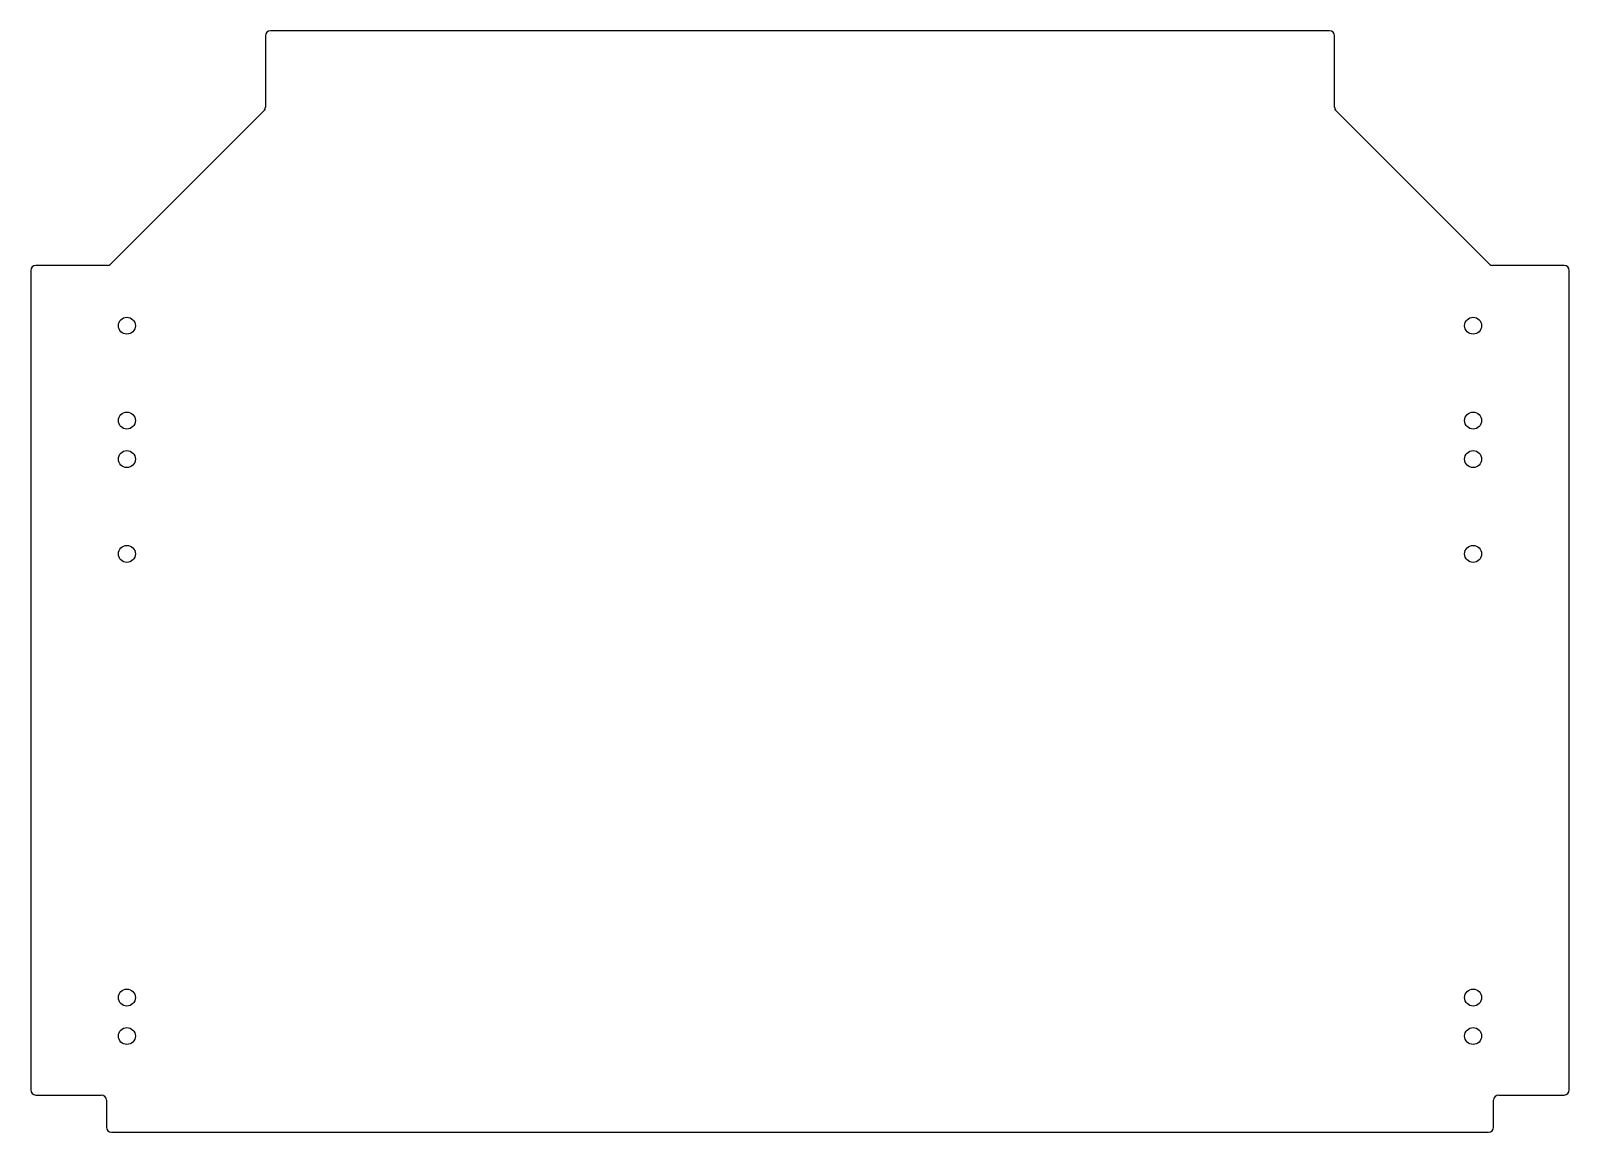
# Model space of a CAD drawing. Header units: inches. Extents: x -11.8 to 11.8, y -8.5 to 8.5.
import ezdxf

# ---------------------------------------------------------------- set-up
doc = ezdxf.new("R2010")
doc.units = ezdxf.units.IN
doc.layers.add('CUTOUTS', color=1, linetype='CONTINUOUS')
doc.layers.add('PERIMETER', color=5, linetype='CONTINUOUS')

msp = doc.modelspace()

# ---------------------------------------------------------------- linework, layer by layer
at = {"layer": 'CUTOUTS'}
for centre in [(-10.335, 3.927), (10.335, 3.927), (-10.335, 2.47), (10.335, 2.47), (-10.335, 1.88), (10.335, 1.88), (-10.335, 0.423), (10.335, 0.423), (-10.335, -6.388), (10.335, -6.388), (-10.335, -6.978), (10.335, -6.978)]:
    msp.add_circle(centre, 0.13, dxfattribs=at)
at = {"layer": 'PERIMETER'}
for p, q in [((-8.209, 8.376), (-8.209, 7.282)), ((8.13, 8.455), (-8.13, 8.455)), ((8.209, 7.282), (8.209, 8.376)), ((-8.232, 7.226), (-10.582, 4.875)), ((10.582, 4.875), (8.232, 7.226)), ((-11.811, 4.774), (-11.811, -7.805)), ((-10.638, 4.852), (-11.732, 4.852)), ((11.732, 4.852), (10.638, 4.852)), ((11.811, -7.805), (11.811, 4.774)), ((-11.732, -7.884), (-10.728, -7.884)), ((-10.65, -7.963), (-10.65, -8.376)), ((10.65, -8.376), (10.65, -7.963)), ((10.728, -7.884), (11.732, -7.884)), ((-10.571, -8.455), (10.571, -8.455))]:
    msp.add_line(p, q, dxfattribs=at)
for centre, start, end in [((-8.13, 8.376), 90, 180), ((8.13, 8.376), 0, 90), ((-8.287, 7.282), -45, 0), ((8.287, 7.282), 180, 225), ((-11.732, 4.774), 90, 180), ((-10.638, 4.931), 270, 315), ((10.638, 4.931), 225, 270), ((11.732, 4.774), 0, 90), ((-11.732, -7.805), 180, 270), ((-10.728, -7.963), 0, 90), ((10.728, -7.963), 90, 180), ((11.732, -7.805), -90, 0), ((-10.571, -8.376), 180, 270), ((10.571, -8.376), -90, 0)]:
    msp.add_arc(centre, 0.0787, start, end, dxfattribs=at)

doc.saveas('drawing.dxf')
